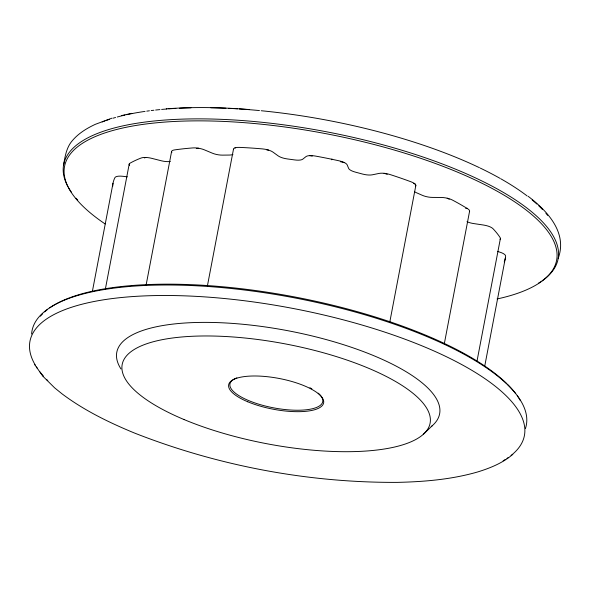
<?xml version="1.0" encoding="UTF-8"?>
<svg xmlns="http://www.w3.org/2000/svg" width="590" height="590" viewBox="0 0 590 590"><rect width="100%" height="100%" fill="white"/><g stroke="black" fill="none" stroke-linecap="round" stroke-linejoin="round"><path stroke-width="0.89" d="M558.214 258.258C567.757 232.46 546.967 210.593 528.153 196.3M92.387 291.372L113.007 183.284M105.33 289.24L129.217 164.035M146.165 284.778L171.594 151.468M207.378 286.069L233.493 149.159M389.725 322.398L415.839 185.481M444.307 343.778L469.559 211.375M477 361.154L500.372 238.655M484.722 366.191L505.342 258.103M63.528 165.34C65.025 156.49 66.471 146.969 72.813 140.103C78.927 133.097 86.988 128.192 95.351 124.313L112.026 118.14M504.229 261.938L504.465 261.304M331.691 159.794L331.905 159.16L333.291 159.566A199.7 64.686 10.8 0 1 339.28 160.864A9.595 3.105 10.8 0 1 347.171 164.861L348.638 168.408A9.595 3.105 10.8 0 0 355.291 172.103L362.614 174.072A9.595 3.105 10.8 0 0 372.371 174.802L378.987 173.43A9.595 3.105 10.8 0 1 389.938 174.507L391.767 175.097A199.7 64.686 10.8 0 1 400.794 178.128L402.572 178.748A199.7 64.686 10.8 0 1 411.311 181.912L412.897 182.583A9.595 3.105 10.8 0 1 415.567 186.101M423.303 434.321L432.492 425.508M512.806 454.352C502.872 462.944 490.482 467.966 478.077 471.83L477.76 471.926C451.815 479.449 424.682 481.742 397.778 482.369L397.564 482.377C307.737 482.834 217.717 465.768 134.137 432.898L133.945 432.817C108.73 422.374 83.928 410.286 62.024 393.832L54.59 387.814L42.893 376.221M144.336 157.928L145.737 157.456M121.407 115.603L131.843 113.346M465.672 208.491L467.037 208.27L467.796 208.86A9.595 3.105 10.8 0 1 469.404 211.677M196.315 148.407L198.727 148.252M166.328 108.84C194.014 106.76 221.84 107.387 249.496 109.563M234.997 147.847L235.668 147.839M331.905 159.16L331.292 159.145A199.7 64.686 10.8 0 0 315.215 156.026A9.595 3.105 10.8 0 0 306.004 156.586L302.751 159.182A9.595 3.105 10.8 0 1 294.801 159.942L287.205 158.917A9.595 3.105 10.8 0 1 278.126 155.856L272.993 152.124A9.595 3.105 10.8 0 0 262.661 148.923A199.7 64.686 10.8 0 0 247.173 147.773L245.263 147.67A199.7 64.686 10.8 0 0 239.584 147.389A9.595 3.105 10.8 0 0 233.5 149.499M266.776 149.912L268.538 150.074M127.381 176.838L122.897 176.299A9.595 3.105 10.8 0 0 114.954 177.59A199.7 64.686 10.8 0 0 114.121 179.448L113.885 180.083A199.7 64.686 10.8 0 0 112.727 185.26A9.595 3.105 10.8 0 0 112.882 185.946M309.566 155.62L312.272 156.099M340.342 161.697L344.531 162.648M497.547 251.473L499.265 251.967A9.595 3.105 10.8 0 1 505.623 256.126A199.7 64.686 10.8 0 1 504.686 260.677M384.075 173.305L387.239 174.293M467.037 208.27L466.594 208.115A199.7 64.686 10.8 0 0 460.362 204.413L459.064 203.675A199.7 64.686 10.8 0 0 452.36 200.025A9.595 3.105 10.8 0 0 441.342 197.473L432.374 197.407A9.595 3.105 10.8 0 1 422.293 195.305L416.363 192.687A9.595 3.105 10.8 0 1 414.541 191.72M413.546 183.438L415.139 184.058M447.183 198.196L449.219 199.214M42.657 375.933L34.64 364.539M500.003 239.245A9.595 3.105 10.8 0 0 500.128 237.615A199.7 64.686 10.8 0 0 495.681 231.678L495.032 230.933A199.7 64.686 10.8 0 0 492.982 228.684A9.595 3.105 10.8 0 0 483.579 225.048L473.623 223.558A9.595 3.105 10.8 0 1 467 221.7M232.932 154.455A9.595 3.105 10.8 0 1 229.178 155.059L222.459 155.133A9.595 3.105 10.8 0 1 212.334 153.171L204.324 149.823A9.595 3.105 10.8 0 0 193.129 147.906L191.507 148.031A199.7 64.686 10.8 0 0 183.593 148.769L182.052 148.946A199.7 64.686 10.8 0 0 174.537 149.912A9.595 3.105 10.8 0 0 171.838 152.508M170.326 161.453A9.595 3.105 10.8 0 1 161.291 160.768L151.615 158.312A9.595 3.105 10.8 0 0 142.47 157.648L141.261 157.972A199.7 64.686 10.8 0 0 136.246 160.045L135.294 160.48A199.7 64.686 10.8 0 0 130.833 162.737L129.992 163.209A9.595 3.105 10.8 0 0 129.63 165.429M105.175 223.986A250.47 81.132 10.8 0 1 156.239 122.816A250.47 81.132 10.8 0 1 488.004 186.3A250.47 81.132 10.8 0 1 497.075 298.975M68.034 186.816A251.679 81.523 10.8 0 1 331.75 132.809A251.679 81.523 10.8 0 1 542.055 280.855M540.632 281.821A251.679 81.523 10.8 0 1 538.39 283.244M77.769 200.157A251.679 81.523 10.8 0 1 76.066 198.233M71.582 192.488A251.679 81.523 10.8 0 1 68.425 187.517M102.166 121.946A249.474 80.808 10.8 0 1 104.57 121.031M105.389 120.729A249.474 80.808 10.8 0 1 109.6 119.283M113.118 118.184A249.474 80.808 10.8 0 1 115.581 117.469M117.263 117.004A249.474 80.808 10.8 0 1 124.903 115.094M126.562 114.718A249.474 80.808 10.8 0 1 145.052 111.385M146.792 111.134A249.474 80.808 10.8 0 1 149.425 110.787M151.202 110.559A249.474 80.808 10.8 0 1 153.894 110.242M155.642 110.042A249.474 80.808 10.8 0 1 159.912 109.6M161.638 109.438A249.474 80.808 10.8 0 1 166.896 108.995M168.674 108.855A249.474 80.808 10.8 0 1 175.894 108.398M179.566 108.206A249.474 80.808 10.8 0 1 190.976 107.815M210.8 107.778A249.474 80.808 10.8 0 1 225.911 108.228M228.625 108.353A249.474 80.808 10.8 0 1 237.578 108.84M239.304 108.951A249.474 80.808 10.8 0 1 259.453 110.566M261.23 110.736A249.474 80.808 10.8 0 1 479.456 167.7M480.267 168.091A249.474 80.808 10.8 0 1 500.018 178.342M500.785 178.777A249.474 80.808 10.8 0 1 527.135 195.954M532.217 200.003A249.474 80.808 10.8 0 1 536.885 204.052M538.751 205.792A249.474 80.808 10.8 0 1 542.424 209.443M545.905 213.27A249.474 80.808 10.8 0 1 547.682 215.409M318.194 393.161A47.222 15.296 10.8 0 1 273.885 407.904A47.222 15.296 10.8 0 1 236.863 377.888M309.905 387.755A47.222 15.296 10.8 0 1 311.859 388.817M35.562 365.557A251.679 81.523 10.8 0 1 291.268 308.12A251.679 81.523 10.8 0 1 511.043 455.495M508.366 457.486A251.679 81.523 10.8 0 1 506.935 458.452M505.453 459.404A251.679 81.523 10.8 0 1 503.13 460.797M47.79 380.661A251.679 81.523 10.8 0 1 46.507 379.363M43.498 376.14A251.679 81.523 10.8 0 1 40.017 371.98M37.391 368.396A251.679 81.523 10.8 0 1 36.447 366.973M120.972 368.964A164.322 53.225 10.8 0 1 285.752 330.319A164.322 53.225 10.8 0 1 431.224 426.585M31.617 334.014A251.606 81.501 10.8 0 1 294.889 297.935A251.606 81.501 10.8 0 1 525.432 428.502M40.43 316.188A250.123 81.022 10.8 0 1 42.701 313.718M44.604 311.918A250.123 81.022 10.8 0 1 47.679 309.374M49.693 307.899A250.123 81.022 10.8 0 1 69.509 297.832M70.321 297.53A250.123 81.022 10.8 0 1 299.432 297.876A250.123 81.022 10.8 0 1 506.832 383.67M507.415 384.245A250.123 81.022 10.8 0 1 515.697 393.589M517.26 395.72A250.123 81.022 10.8 0 1 520.395 400.662M247.763 401.775A48.336 15.657 10.8 0 0 323.401 403.707A48.336 15.657 10.8 0 0 257.284 376.022A48.336 15.657 10.8 0 0 247.763 401.775M184.109 419.571A156.726 50.762 10.8 0 0 429.358 425.855A156.726 50.762 10.8 0 0 214.981 336.079A156.726 50.762 10.8 0 0 184.109 419.571"/></g></svg>
